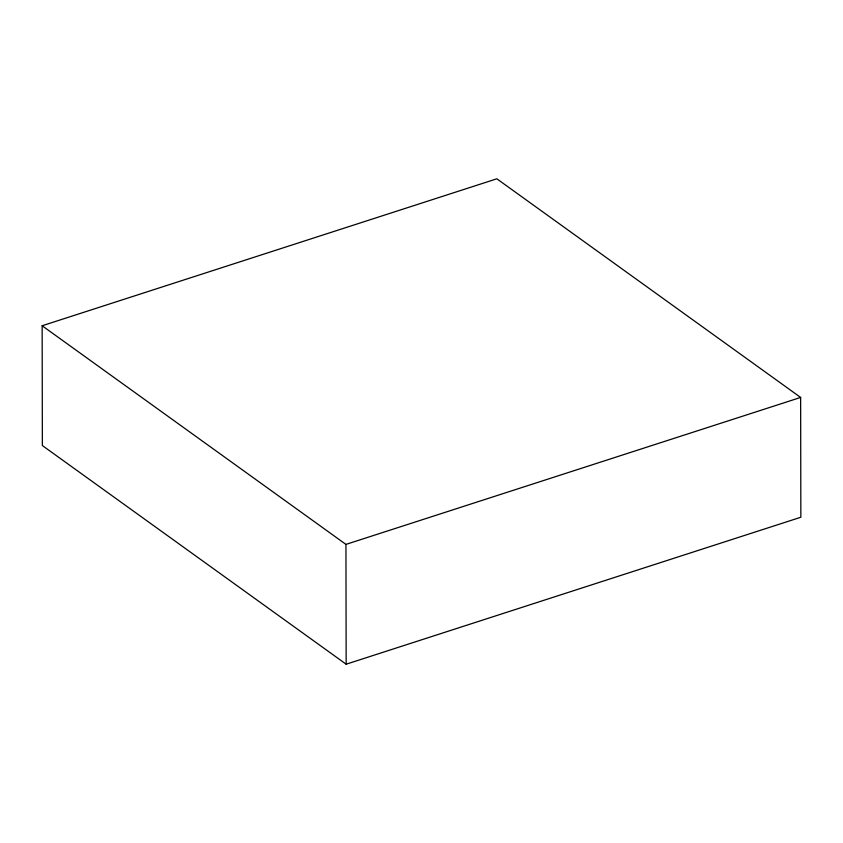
<?xml version="1.0" encoding="UTF-8"?>
<svg xmlns="http://www.w3.org/2000/svg" width="843" height="843" viewBox="0 0 843 843"><rect width="100%" height="100%" fill="white"/><g stroke="black" fill="none" stroke-linecap="round" stroke-linejoin="round"><path stroke-width="1.26" d="M42.15 325.756L496.843 178.8L800.639 397.443L800.85 517.244L346.157 664.2L42.361 445.557L42.15 325.756L345.946 544.399L800.639 397.443M345.946 544.399L346.157 664.2"/></g></svg>
